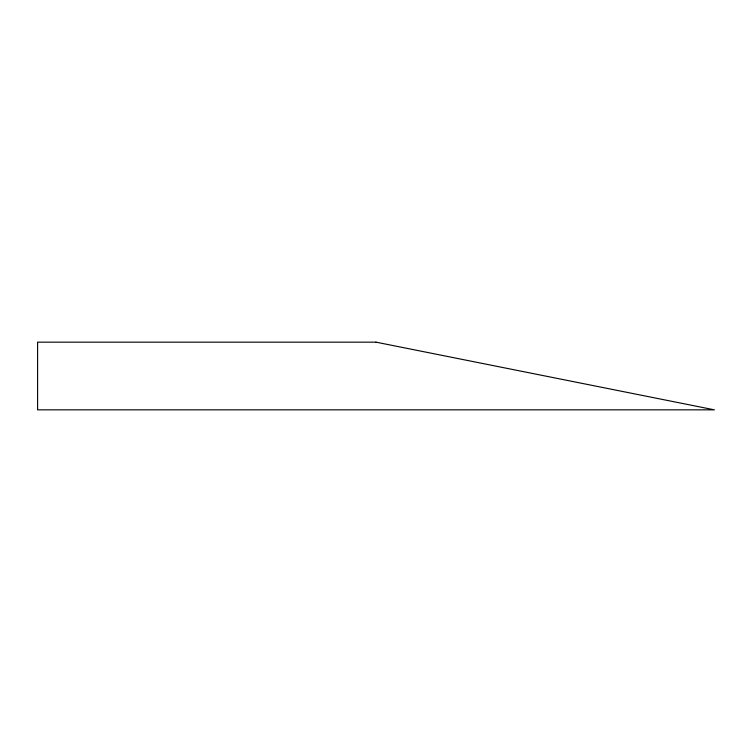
<?xml version="1.0" encoding="UTF-8"?>
<svg xmlns="http://www.w3.org/2000/svg" width="752" height="752" viewBox="0 0 752 752"><rect width="100%" height="100%" fill="white"/><g stroke="black" fill="none" stroke-linecap="round" stroke-linejoin="round"><path stroke-width="1.13" d="M376 342.16L37.6 342.16L37.6 409.84L714.4 409.84L376 342.16"/></g></svg>
